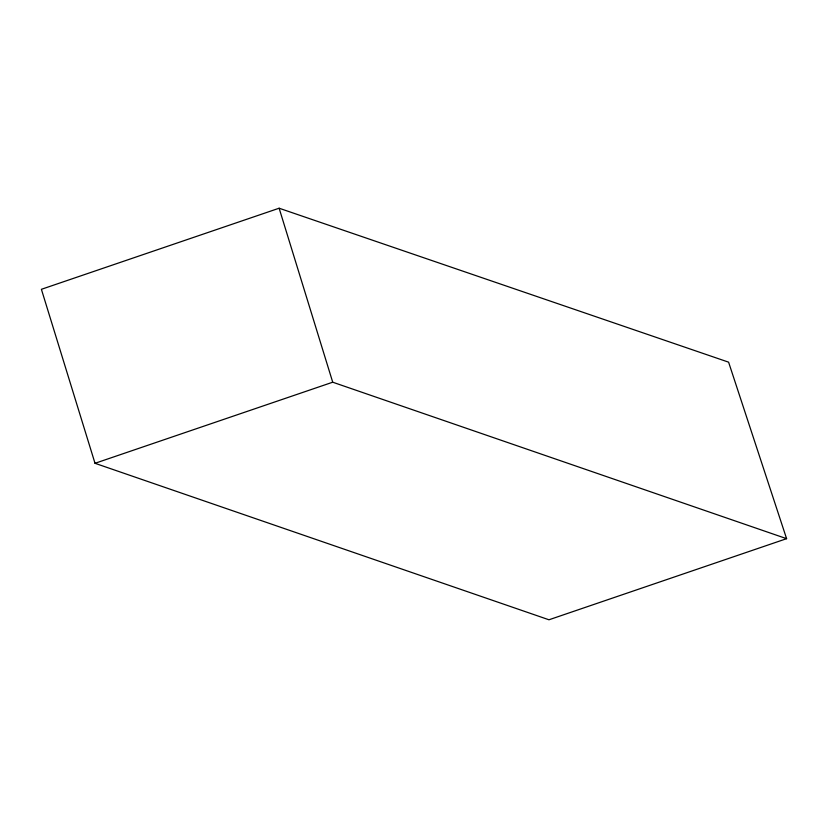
<?xml version="1.0" encoding="UTF-8"?>
<svg xmlns="http://www.w3.org/2000/svg" width="828" height="828" viewBox="0 0 828 828"><rect width="100%" height="100%" fill="white"/><g stroke="black" fill="none" stroke-linecap="round" stroke-linejoin="round"><path stroke-width="1.24" d="M279.129 208.221L41.4 289.303L95.013 463.297L548.964 619.779L786.6 538.676L728.599 362.167L279.129 208.221L332.721 382.205L786.6 538.676M95.013 463.297L332.721 382.205"/></g></svg>
